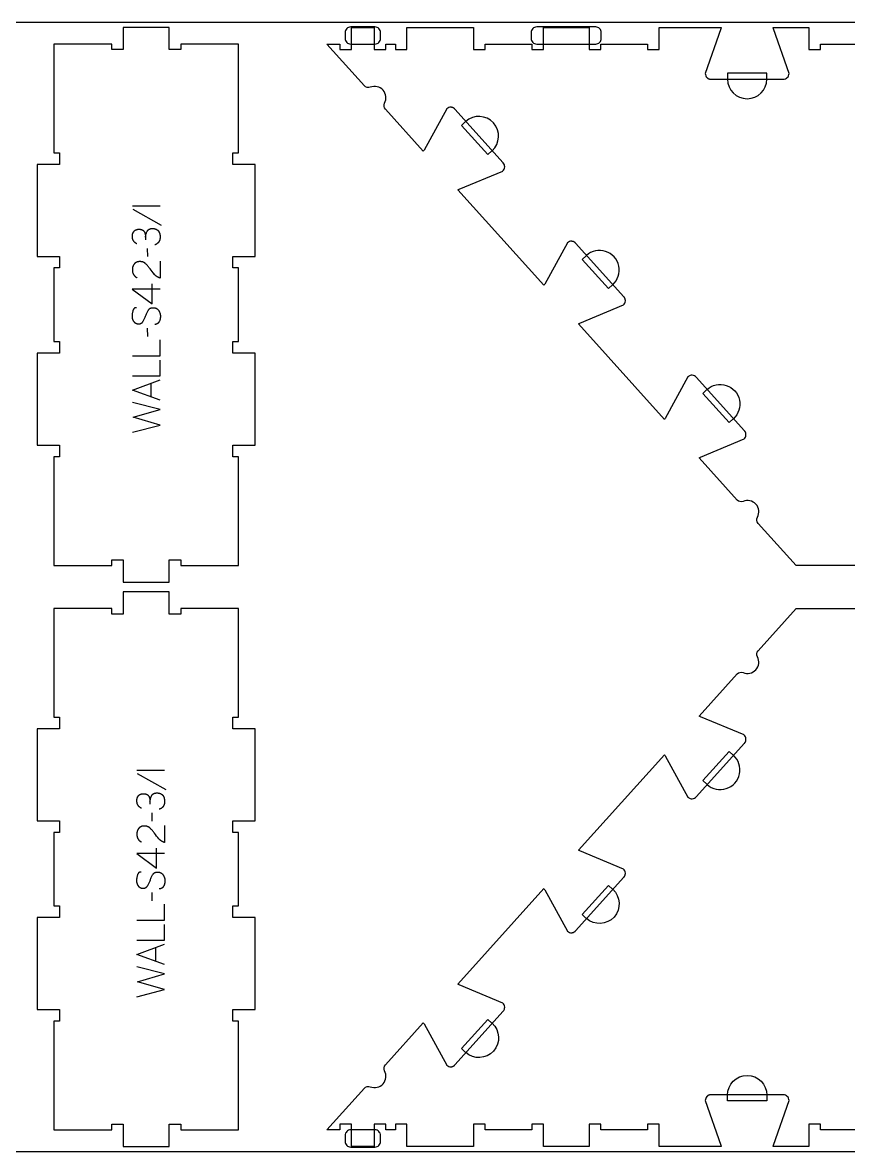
# Model space of a CAD drawing. Extents: x 0 to 4485, y 0 to 10771.
# Drawn here: x 699 to 1592, y 5669 to 6889 of the extents above; entities that cross this region are included whole.
import ezdxf

# ---------------------------------------------------------------- set-up
doc = ezdxf.new("R2010")
doc.units = 0
for name, color, linetype in [('0_SHEET_SPRUCEPLY_2440X122', 1, 'CONTINUOUS'), ('1_ANYTOOL_1MMDEEP_LABELS_S', 2, 'CONTINUOUS'), ('4_ANYTOOL_CUTTHROUGH_OUTSI', 5, 'CONTINUOUS'), ('5_ANYTOOL_HALF_MILL_9MM_IN', 3, 'CONTINUOUS')]:
    doc.layers.add(name, color=color, linetype=linetype)

msp = doc.modelspace()

# ---------------------------------------------------------------- linework, layer by layer
at = {"layer": '0_SHEET_SPRUCEPLY_2440X122'}
msp.add_lwpolyline([(371.7, 6889.4), (371.7, 5669.4), (2811.7, 5669.4), (2811.7, 6889.4)], close=True, dxfattribs=at)
at = {"layer": '1_ANYTOOL_1MMDEEP_LABELS_S', "color": 2}
for points in [[(817.8, 6691.3), (847.8, 6691.3)], [(818.3, 6687.8), (849, 6670.6)], [(822.7, 6650.3), (822.4, 6650.4), (822.1, 6650.6), (821.8, 6650.8), (821.6, 6650.9), (821.3, 6651.1), (821, 6651.3), (820.8, 6651.5), (820.7, 6651.6), (820.6, 6651.7), (820.4, 6651.8), (820.3, 6651.9), (820.2, 6652), (820.1, 6652.1), (820, 6652.2), (819.9, 6652.4), (819.8, 6652.5), (819.7, 6652.6), (819.6, 6652.7), (819.5, 6652.8), (819.4, 6652.9), (819.3, 6653.1), (819.3, 6653.2), (819.2, 6653.3), (819.1, 6653.4), (819, 6653.6), (818.9, 6653.7), (818.9, 6653.8), (818.8, 6654), (818.7, 6654.1), (818.7, 6654.2), (818.6, 6654.4), (818.5, 6654.5), (818.5, 6654.6), (818.4, 6654.8), (818.4, 6654.9), (818.3, 6655.1), (818.3, 6655.2), (818.2, 6655.4), (818.2, 6655.5), (818.1, 6655.8), (818, 6656.1), (818, 6656.4), (817.9, 6656.8), (817.9, 6657.1), (817.8, 6657.4), (817.8, 6657.8), (817.8, 6658.1), (817.8, 6658.5), (817.8, 6658.7), (817.8, 6658.9), (817.8, 6659.1), (817.8, 6659.3), (817.8, 6659.5), (817.9, 6659.7), (817.9, 6659.9), (817.9, 6660.1), (817.9, 6660.3), (818, 6660.5), (818, 6660.6), (818.1, 6660.8), (818.1, 6661), (818.1, 6661.2), (818.2, 6661.4), (818.3, 6661.5), (818.3, 6661.7), (818.4, 6661.9), (818.5, 6662), (818.5, 6662.2), (818.6, 6662.4), (818.7, 6662.5), (818.8, 6662.7), (818.8, 6662.8), (818.9, 6663), (819, 6663.1), (819.1, 6663.3), (819.2, 6663.4), (819.3, 6663.6), (819.4, 6663.7), (819.6, 6663.8), (819.7, 6664), (819.8, 6664.1), (819.9, 6664.2), (820, 6664.3), (820.2, 6664.5), (820.3, 6664.6), (820.4, 6664.7), (820.6, 6664.8), (820.7, 6664.9), (820.9, 6665), (821, 6665.1), (821.2, 6665.2), (821.3, 6665.3), (821.5, 6665.3), (821.6, 6665.4), (821.8, 6665.5), (822, 6665.5), (822.1, 6665.6), (822.3, 6665.7), (822.5, 6665.7), (822.6, 6665.8), (822.8, 6665.8), (823, 6665.9), (823.2, 6665.9), (823.4, 6665.9), (823.6, 6666), (823.8, 6666), (824, 6666), (824.2, 6666), (824.4, 6666), (824.6, 6666), (824.8, 6666), (825.4, 6666), (825.7, 6666), (826, 6666), (826.3, 6666), (826.6, 6665.9), (826.8, 6665.9), (826.9, 6665.9), (827.1, 6665.9), (827.2, 6665.8), (827.3, 6665.8), (827.5, 6665.8), (827.6, 6665.7), (827.7, 6665.7), (827.9, 6665.6), (828, 6665.6), (828.1, 6665.5), (828.2, 6665.5), (828.3, 6665.4), (828.5, 6665.4), (828.6, 6665.3), (828.7, 6665.3), (828.8, 6665.2), (828.9, 6665.2), (829, 6665.1), (829.1, 6665), (829.2, 6665), (829.3, 6664.9), (829.5, 6664.7), (829.6, 6664.6), (829.8, 6664.4), (829.9, 6664.3), (830, 6664.2), (830.1, 6664.1), (830.2, 6664), (830.2, 6663.9), (830.3, 6663.9), (830.4, 6663.8), (830.4, 6663.7), (830.5, 6663.6), (830.6, 6663.5), (830.6, 6663.4), (830.7, 6663.3), (830.8, 6663.2), (830.8, 6663.1), (830.9, 6663), (830.9, 6662.9), (831, 6662.8), (831, 6662.7), (831.1, 6662.6), (831.1, 6662.5), (831.2, 6662.4), (831.2, 6662.3), (831.3, 6662.2), (831.3, 6662), (831.4, 6661.8), (831.5, 6661.6), (831.5, 6661.4), (831.6, 6661.1), (831.6, 6660.9), (831.7, 6660.7), (831.7, 6660.5), (831.8, 6660.2), (831.8, 6660), (831.9, 6659.8), (831.9, 6659.5), (831.9, 6659.3), (831.9, 6659), (832, 6658.8), (832, 6658.6), (832, 6658.3), (832, 6654.6)], [(832, 6657.4), (832, 6657.8), (832.1, 6658.3), (832.1, 6658.7), (832.2, 6659.1), (832.3, 6659.5), (832.3, 6659.9), (832.4, 6660.4), (832.5, 6660.8), (832.6, 6661.2), (832.8, 6661.6), (832.9, 6662), (833.1, 6662.3), (833.2, 6662.7), (833.4, 6663.1), (833.6, 6663.5), (833.8, 6663.9), (833.9, 6664), (834, 6664.2), (834, 6664.3), (834.1, 6664.4), (834.1, 6664.5), (834.2, 6664.6), (834.2, 6664.6), (834.3, 6664.7), (834.4, 6664.8), (834.4, 6664.9), (834.5, 6664.9), (834.6, 6665), (834.6, 6665.1), (834.7, 6665.2), (834.8, 6665.2), (834.8, 6665.3), (834.9, 6665.4), (835, 6665.4), (835, 6665.5), (835.1, 6665.5), (835.2, 6665.6), (835.3, 6665.7), (835.3, 6665.7), (835.4, 6665.8), (835.5, 6665.8), (835.6, 6665.9), (835.7, 6665.9), (835.8, 6666), (835.8, 6666), (835.9, 6666.1), (836, 6666.1), (836.1, 6666.2), (836.2, 6666.2), (836.3, 6666.2), (836.4, 6666.3), (836.5, 6666.3), (836.7, 6666.4), (836.9, 6666.5), (837.1, 6666.5), (837.3, 6666.6), (837.5, 6666.6), (837.7, 6666.7), (837.9, 6666.7), (838.1, 6666.7), (838.4, 6666.8), (838.6, 6666.8), (838.8, 6666.8), (839.1, 6666.8), (839.3, 6666.8), (839.6, 6666.8), (839.9, 6666.8), (840.2, 6666.8), (840.4, 6666.8), (840.7, 6666.8), (840.9, 6666.7), (841.2, 6666.7), (841.4, 6666.7), (841.7, 6666.6), (841.9, 6666.6), (842.1, 6666.5), (842.4, 6666.5), (842.6, 6666.4), (842.8, 6666.3), (843, 6666.3), (843.2, 6666.2), (843.4, 6666.1), (843.6, 6666), (843.8, 6665.9), (844, 6665.8), (844.2, 6665.7), (844.3, 6665.6), (844.5, 6665.5), (844.7, 6665.4), (844.8, 6665.3), (845, 6665.2), (845.1, 6665), (845.2, 6665), (845.3, 6664.9), (845.4, 6664.8), (845.4, 6664.8), (845.5, 6664.7), (845.6, 6664.6), (845.6, 6664.6), (845.7, 6664.5), (845.8, 6664.3), (845.9, 6664.2), (846.1, 6664), (846.2, 6663.8), (846.3, 6663.7), (846.4, 6663.5), (846.5, 6663.3), (846.6, 6663.2), (846.7, 6663), (846.8, 6662.8), (846.9, 6662.6), (846.9, 6662.4), (847, 6662.2), (847.1, 6662), (847.2, 6661.8), (847.2, 6661.6), (847.3, 6661.4), (847.4, 6661.2), (847.4, 6661), (847.5, 6660.7), (847.5, 6660.5), (847.6, 6660.3), (847.6, 6660.1), (847.6, 6659.8), (847.7, 6659.6), (847.7, 6659.1), (847.8, 6658.6), (847.8, 6658.1), (847.8, 6657.6), (847.8, 6657.2), (847.8, 6656.8), (847.7, 6656.4), (847.7, 6656.1), (847.6, 6655.7), (847.6, 6655.6), (847.6, 6655.4), (847.6, 6655.2), (847.5, 6655), (847.5, 6654.9), (847.4, 6654.7), (847.4, 6654.6), (847.3, 6654.4), (847.3, 6654.2), (847.2, 6654.1), (847.2, 6653.9), (847.1, 6653.8), (847, 6653.6), (847, 6653.5), (846.9, 6653.3), (846.8, 6653.2), (846.8, 6653.1), (846.7, 6652.9), (846.6, 6652.8), (846.5, 6652.6), (846.4, 6652.5), (846.4, 6652.4), (846.3, 6652.2), (846.2, 6652.1), (846.1, 6652), (846, 6651.9), (845.9, 6651.7), (845.8, 6651.6), (845.7, 6651.5), (845.6, 6651.4), (845.4, 6651.3), (845.3, 6651.2), (845.2, 6651), (845.1, 6650.9), (845, 6650.8), (844.8, 6650.7), (844.7, 6650.6), (844.6, 6650.5), (844.4, 6650.4), (844.3, 6650.3), (844.2, 6650.2), (844, 6650.1), (843.9, 6650), (843.7, 6650), (843.4, 6649.8), (843.1, 6649.6), (842.8, 6649.5), (842.4, 6649.3), (842.1, 6649.2)], [(833.9, 6645.3), (834, 6636.5)], [(847.7, 6631.6), (847.7, 6613.3), (847.2, 6613.4), (847, 6613.5), (846.8, 6613.6), (846.6, 6613.7), (846.4, 6613.8), (846.1, 6613.9), (845.9, 6614), (845.7, 6614.1), (845.5, 6614.2), (845.3, 6614.3), (845.1, 6614.4), (844.9, 6614.5), (844.7, 6614.6), (844.5, 6614.7), (844.3, 6614.9), (844.1, 6615), (843.9, 6615.1), (843.8, 6615.3), (843.6, 6615.4), (843.4, 6615.5), (843.2, 6615.7), (843, 6615.8), (842.9, 6616), (842.7, 6616.1), (842.5, 6616.3), (842.4, 6616.5), (842.2, 6616.6), (842, 6616.8), (841.9, 6617), (841.6, 6617.3), (840.3, 6618.8), (839.1, 6620.3), (838, 6621.8), (836.9, 6623.3), (836.3, 6624.1), (835.7, 6624.8), (835.1, 6625.5), (834.6, 6626.2), (834, 6626.9), (833.4, 6627.5), (832.8, 6628.2), (832.1, 6628.8), (832, 6628.9), (831.8, 6629), (831.7, 6629.2), (831.5, 6629.3), (831.3, 6629.4), (831.2, 6629.6), (831, 6629.7), (830.8, 6629.8), (830.7, 6629.9), (830.5, 6630), (830.3, 6630.1), (830.1, 6630.2), (829.9, 6630.3), (829.7, 6630.4), (829.6, 6630.4), (829.4, 6630.5), (829.2, 6630.6), (829, 6630.7), (828.8, 6630.7), (828.6, 6630.8), (828.4, 6630.8), (828.2, 6630.9), (828, 6630.9), (827.8, 6631), (827.6, 6631), (827.3, 6631), (827.1, 6631.1), (826.9, 6631.1), (826.7, 6631.1), (826.5, 6631.1), (826.2, 6631.1), (826, 6631.1), (825.8, 6631.1), (825.5, 6631.1), (825.3, 6631.1), (825, 6631.1), (824.8, 6631.1), (824.6, 6631), (824.3, 6631), (824.1, 6631), (823.9, 6630.9), (823.7, 6630.9), (823.5, 6630.8), (823.3, 6630.8), (823.1, 6630.7), (822.9, 6630.6), (822.7, 6630.6), (822.5, 6630.5), (822.3, 6630.4), (822.1, 6630.3), (821.9, 6630.2), (821.7, 6630.1), (821.6, 6630), (821.4, 6629.9), (821.2, 6629.8), (821.1, 6629.7), (820.9, 6629.6), (820.7, 6629.4), (820.6, 6629.3), (820.4, 6629.2), (820.3, 6629), (820.2, 6628.9), (820, 6628.7), (819.9, 6628.6), (819.8, 6628.4), (819.6, 6628.3), (819.5, 6628.1), (819.4, 6627.9), (819.3, 6627.8), (819.2, 6627.6), (819.1, 6627.4), (819, 6627.2), (818.9, 6627.1), (818.8, 6626.9), (818.7, 6626.7), (818.6, 6626.5), (818.5, 6626.3), (818.5, 6626.1), (818.4, 6625.9), (818.3, 6625.7), (818.2, 6625.5), (818.2, 6625.3), (818.1, 6625.1), (818.1, 6624.9), (818, 6624.7), (818, 6624.5), (818, 6624.3), (817.9, 6624), (817.9, 6623.8), (817.9, 6623.6), (817.8, 6623.4), (817.8, 6623.1), (817.8, 6622.9), (817.8, 6622.7), (817.8, 6622.2), (817.8, 6621.8), (817.8, 6621.5), (817.8, 6621.1), (817.9, 6620.8), (817.9, 6620.4), (818, 6620.1), (818, 6619.8), (818.1, 6619.5), (818.2, 6619.1), (818.2, 6619), (818.3, 6618.8), (818.3, 6618.7), (818.4, 6618.5), (818.4, 6618.4), (818.5, 6618.2), (818.6, 6618.1), (818.6, 6617.9), (818.7, 6617.8), (818.8, 6617.7), (818.8, 6617.5), (818.9, 6617.4), (819, 6617.3), (819.1, 6617.1), (819.1, 6617), (819.2, 6616.9), (819.3, 6616.7), (819.4, 6616.6), (819.5, 6616.5), (819.6, 6616.4), (819.7, 6616.2), (819.8, 6616.1), (819.9, 6616), (820, 6615.9), (820.1, 6615.8), (820.2, 6615.6), (820.3, 6615.5), (820.4, 6615.4), (820.5, 6615.3), (820.7, 6615.2), (820.8, 6615.1), (820.9, 6615), (821.2, 6614.8), (821.4, 6614.6), (821.7, 6614.4), (822, 6614.2), (822.3, 6614), (822.6, 6613.9), (822.9, 6613.7)], [(847.8, 6601.4), (817.7, 6601.4), (839.1, 6585.4)], [(839.1, 6585.4), (839.1, 6607.2)], [(822.4, 6581.4), (822.2, 6581.4), (822.1, 6581.4), (822, 6581.3), (821.9, 6581.3), (821.8, 6581.3), (821.7, 6581.3), (821.6, 6581.3), (821.6, 6581.3), (821.5, 6581.3), (821.4, 6581.3), (821.3, 6581.2), (821.2, 6581.2), (821.1, 6581.2), (821.1, 6581.2), (821, 6581.2), (820.9, 6581.1), (820.8, 6581.1), (820.8, 6581.1), (820.7, 6581), (820.6, 6581), (820.5, 6581), (820.5, 6580.9), (820.4, 6580.9), (820.3, 6580.9), (820.2, 6580.8), (820.2, 6580.8), (820.1, 6580.7), (820, 6580.7), (820, 6580.6), (819.9, 6580.6), (819.9, 6580.5), (819.8, 6580.5), (819.7, 6580.4), (819.7, 6580.4), (819.6, 6580.3), (819.6, 6580.3), (819.5, 6580.2), (819.4, 6580.1), (819.4, 6580.1), (819.3, 6580), (819.3, 6579.9), (819.2, 6579.9), (819.2, 6579.8), (819.1, 6579.7), (819.1, 6579.7), (819, 6579.6), (819, 6579.5), (818.9, 6579.4), (818.9, 6579.4), (818.9, 6579.3), (818.8, 6579.2), (818.7, 6579), (818.7, 6578.8), (818.6, 6578.7), (818.5, 6578.5), (818.4, 6578.3), (818.4, 6578.1), (818.2, 6577.3), (818, 6576.5), (817.8, 6575.7), (817.7, 6574.9), (817.6, 6574.5), (817.6, 6574.2), (817.5, 6573.8), (817.5, 6573.4), (817.5, 6573), (817.5, 6572.7), (817.4, 6572.3), (817.4, 6572), (817.4, 6571.8), (817.5, 6571.6), (817.5, 6571.4), (817.5, 6571.2), (817.5, 6571), (817.5, 6570.8), (817.5, 6570.6), (817.6, 6570.4), (817.6, 6570.3), (817.6, 6570.1), (817.7, 6569.9), (817.7, 6569.7), (817.7, 6569.5), (817.8, 6569.4), (817.8, 6569.2), (817.9, 6569), (818, 6568.8), (818, 6568.7), (818.1, 6568.5), (818.2, 6568.3), (818.2, 6568.1), (818.3, 6568), (818.4, 6567.8), (818.5, 6567.6), (818.6, 6567.5), (818.6, 6567.3), (818.7, 6567.2), (818.8, 6567), (818.9, 6566.8), (819, 6566.7), (819.2, 6566.5), (819.3, 6566.4), (819.4, 6566.2), (819.5, 6566.1), (819.6, 6565.9), (819.7, 6565.8), (819.9, 6565.6), (820, 6565.5), (820.1, 6565.4), (820.3, 6565.3), (820.4, 6565.2), (820.6, 6565), (820.7, 6564.9), (820.9, 6564.8), (821, 6564.7), (821.2, 6564.7), (821.3, 6564.6), (821.5, 6564.5), (821.6, 6564.4), (821.8, 6564.3), (822, 6564.3), (822.2, 6564.2), (822.3, 6564.2), (822.5, 6564.1), (822.7, 6564.1), (822.9, 6564), (823.1, 6564), (823.3, 6564), (823.5, 6563.9), (823.6, 6563.9), (823.9, 6563.9), (824.1, 6563.9), (824.3, 6563.9), (824.5, 6563.9), (824.7, 6563.9), (824.9, 6563.9), (825.1, 6563.9), (825.3, 6563.9), (825.5, 6563.9), (825.7, 6564), (825.9, 6564), (826.1, 6564), (826.3, 6564.1), (826.5, 6564.1), (826.6, 6564.2), (826.8, 6564.3), (826.9, 6564.3), (827, 6564.3), (827.1, 6564.4), (827.1, 6564.4), (827.2, 6564.5), (827.3, 6564.5), (827.4, 6564.5), (827.5, 6564.6), (827.6, 6564.6), (827.6, 6564.7), (827.7, 6564.7), (827.8, 6564.8), (827.9, 6564.8), (827.9, 6564.9), (828, 6564.9), (828.1, 6565), (828.1, 6565), (828.2, 6565.1), (828.3, 6565.1), (828.4, 6565.2), (828.4, 6565.3), (828.5, 6565.3), (828.6, 6565.4), (828.6, 6565.5), (828.7, 6565.6), (828.9, 6565.7), (829, 6565.9), (829.1, 6566), (829.2, 6566.2), (829.3, 6566.4), (829.4, 6566.5), (829.5, 6566.7), (829.9, 6567.4), (830.3, 6568.1), (830.7, 6568.9), (831, 6569.7), (831.4, 6570.4), (831.7, 6571.2), (832, 6572), (832.3, 6572.9), (832.6, 6573.7), (833, 6574.5), (833.3, 6575.3), (833.7, 6576.1), (834.1, 6576.8), (834.4, 6577.5), (834.9, 6578.2), (835.3, 6578.9), (835.4, 6579.1), (835.5, 6579.2), (835.6, 6579.4), (835.7, 6579.5), (835.7, 6579.5), (835.8, 6579.6), (835.9, 6579.7), (835.9, 6579.8), (836, 6579.8), (836.1, 6579.9), (836.1, 6580), (836.2, 6580), (836.3, 6580.1), (836.3, 6580.1), (836.4, 6580.2), (836.5, 6580.3), (836.5, 6580.3), (836.6, 6580.4), (836.7, 6580.4), (836.8, 6580.5), (836.8, 6580.5), (836.9, 6580.6), (837, 6580.6), (837.1, 6580.7), (837.2, 6580.7), (837.2, 6580.7), (837.3, 6580.8), (837.4, 6580.8), (837.5, 6580.9), (837.6, 6580.9), (837.7, 6580.9), (837.7, 6581), (837.8, 6581), (837.9, 6581), (838, 6581.1), (838.1, 6581.1), (838.2, 6581.1), (838.4, 6581.2), (838.6, 6581.2), (838.8, 6581.2), (839, 6581.3), (839.2, 6581.3), (839.4, 6581.3), (839.6, 6581.3), (839.8, 6581.3), (840, 6581.3), (840.3, 6581.3), (840.5, 6581.3), (840.7, 6581.3), (840.9, 6581.3), (841.2, 6581.3), (841.4, 6581.2), (841.6, 6581.2), (841.8, 6581.2), (842, 6581.1), (842.3, 6581.1), (842.5, 6581), (842.7, 6580.9), (842.9, 6580.9), (843.1, 6580.8), (843.2, 6580.7), (843.4, 6580.6), (843.6, 6580.6), (843.8, 6580.5), (844, 6580.4), (844.1, 6580.3), (844.3, 6580.2), (844.5, 6580.1), (844.6, 6579.9), (844.8, 6579.8), (844.9, 6579.7), (845.1, 6579.6), (845.2, 6579.4), (845.4, 6579.3), (845.5, 6579.1), (845.6, 6579), (845.8, 6578.8), (845.9, 6578.7), (846, 6578.5), (846.1, 6578.3), (846.3, 6578.1), (846.5, 6577.8), (846.7, 6577.4), (846.9, 6577.1), (847.1, 6576.7), (847.2, 6576.3), (847.4, 6575.9), (847.5, 6575.7), (847.5, 6575.5), (847.6, 6575.4), (847.6, 6575.2), (847.7, 6575), (847.8, 6574.8), (847.8, 6574.6), (847.8, 6574.4), (847.9, 6574.2), (847.9, 6574), (848, 6573.8), (848, 6573.6), (848, 6573.4), (848.1, 6573.2), (848.1, 6572.8), (848.1, 6572.4), (848.1, 6572), (848.1, 6571.5), (848.1, 6571.1), (848.1, 6570.7), (848, 6570.3), (848, 6569.9), (847.9, 6569.5), (847.9, 6569.2), (847.8, 6568.8), (847.7, 6568.4), (847.5, 6568), (847.4, 6567.7), (847.3, 6567.3), (847.1, 6566.9), (847, 6566.6), (846.8, 6566.2), (846.6, 6565.9), (846.5, 6565.7), (846.4, 6565.6), (846.3, 6565.4), (846.2, 6565.2), (846.1, 6565.1), (845.9, 6565), (845.8, 6564.8), (845.7, 6564.7), (845.6, 6564.6), (845.4, 6564.4), (845.3, 6564.3), (845.2, 6564.2), (845.1, 6564.2), (845, 6564.1), (845, 6564.1), (844.9, 6564), (844.8, 6564), (844.8, 6563.9), (844.7, 6563.9), (844.6, 6563.8), (844.6, 6563.8), (844.5, 6563.7), (844.4, 6563.7), (844.3, 6563.7), (844.3, 6563.6), (844.2, 6563.6), (844.1, 6563.6), (844, 6563.5), (843.9, 6563.5), (843.9, 6563.5), (843.8, 6563.4), (843.7, 6563.4), (843.5, 6563.4), (843.4, 6563.3), (843.2, 6563.3), (843, 6563.2), (842.8, 6563.2), (842.7, 6563.2), (842.5, 6563.2), (842.3, 6563.2), (842.1, 6563.1), (841.9, 6563.1)], [(833.9, 6559.1), (834, 6550.3)], [(817.8, 6529.4), (847.8, 6529.4), (847.8, 6546.5)], [(817.8, 6507.6), (847.8, 6507.6), (847.8, 6524.7)], [(847.8, 6481.3), (817.8, 6492.2), (847.8, 6503.3)], [(838.2, 6484.8), (838.2, 6499.7)], [(817.8, 6446.6), (847.8, 6454.3), (818.7, 6462.8), (847.8, 6471.3), (817.8, 6478.8)], [(822.6, 6081.3), (852.6, 6081.3)], [(823.1, 6077.8), (853.9, 6060.6)], [(827.5, 6040.3), (827.2, 6040.4), (826.9, 6040.6), (826.7, 6040.8), (826.4, 6040.9), (826.1, 6041.1), (825.9, 6041.3), (825.6, 6041.5), (825.5, 6041.6), (825.4, 6041.7), (825.3, 6041.8), (825.2, 6041.9), (825.1, 6042), (824.9, 6042.1), (824.8, 6042.2), (824.7, 6042.4), (824.6, 6042.5), (824.5, 6042.6), (824.4, 6042.7), (824.4, 6042.8), (824.3, 6042.9), (824.2, 6043.1), (824.1, 6043.2), (824, 6043.3), (823.9, 6043.4), (823.8, 6043.6), (823.8, 6043.7), (823.7, 6043.8), (823.6, 6044), (823.6, 6044.1), (823.5, 6044.2), (823.4, 6044.4), (823.4, 6044.5), (823.3, 6044.6), (823.3, 6044.8), (823.2, 6044.9), (823.1, 6045.1), (823.1, 6045.2), (823.1, 6045.4), (823, 6045.5), (822.9, 6045.8), (822.9, 6046.1), (822.8, 6046.4), (822.7, 6046.8), (822.7, 6047.1), (822.7, 6047.4), (822.6, 6047.8), (822.6, 6048.1), (822.6, 6048.5), (822.6, 6048.7), (822.6, 6048.9), (822.6, 6049.1), (822.6, 6049.3), (822.7, 6049.5), (822.7, 6049.7), (822.7, 6049.9), (822.7, 6050.1), (822.8, 6050.3), (822.8, 6050.5), (822.8, 6050.6), (822.9, 6050.8), (822.9, 6051), (823, 6051.2), (823, 6051.4), (823.1, 6051.5), (823.1, 6051.7), (823.2, 6051.9), (823.3, 6052), (823.4, 6052.2), (823.4, 6052.4), (823.5, 6052.5), (823.6, 6052.7), (823.7, 6052.8), (823.8, 6053), (823.9, 6053.1), (824, 6053.3), (824.1, 6053.4), (824.2, 6053.6), (824.3, 6053.7), (824.4, 6053.8), (824.5, 6054), (824.6, 6054.1), (824.7, 6054.2), (824.9, 6054.3), (825, 6054.5), (825.1, 6054.6), (825.3, 6054.7), (825.4, 6054.8), (825.5, 6054.9), (825.7, 6055), (825.8, 6055.1), (826, 6055.2), (826.1, 6055.3), (826.3, 6055.3), (826.5, 6055.4), (826.6, 6055.5), (826.8, 6055.5), (827, 6055.6), (827.1, 6055.7), (827.3, 6055.7), (827.5, 6055.8), (827.7, 6055.8), (827.8, 6055.9), (828, 6055.9), (828.2, 6055.9), (828.4, 6056), (828.6, 6056), (828.8, 6056), (829, 6056), (829.2, 6056), (829.4, 6056), (829.6, 6056), (830.2, 6056), (830.5, 6056), (830.9, 6056), (831.2, 6056), (831.5, 6055.9), (831.6, 6055.9), (831.8, 6055.9), (831.9, 6055.9), (832, 6055.8), (832.2, 6055.8), (832.3, 6055.8), (832.4, 6055.7), (832.6, 6055.7), (832.7, 6055.6), (832.8, 6055.6), (832.9, 6055.5), (833.1, 6055.5), (833.2, 6055.4), (833.3, 6055.4), (833.4, 6055.3), (833.5, 6055.3), (833.6, 6055.2), (833.7, 6055.2), (833.8, 6055.1), (833.9, 6055), (834, 6055), (834.1, 6054.9), (834.3, 6054.7), (834.5, 6054.6), (834.6, 6054.4), (834.8, 6054.3), (834.9, 6054.2), (834.9, 6054.1), (835, 6054), (835.1, 6053.9), (835.1, 6053.9), (835.2, 6053.8), (835.3, 6053.7), (835.3, 6053.6), (835.4, 6053.5), (835.5, 6053.4), (835.5, 6053.3), (835.6, 6053.2), (835.6, 6053.1), (835.7, 6053), (835.8, 6052.9), (835.8, 6052.8), (835.9, 6052.7), (835.9, 6052.6), (836, 6052.5), (836, 6052.4), (836, 6052.3), (836.1, 6052.2), (836.2, 6052), (836.2, 6051.8), (836.3, 6051.6), (836.4, 6051.4), (836.4, 6051.1), (836.5, 6050.9), (836.5, 6050.7), (836.6, 6050.5), (836.6, 6050.2), (836.7, 6050), (836.7, 6049.8), (836.7, 6049.5), (836.7, 6049.3), (836.8, 6049), (836.8, 6048.8), (836.8, 6048.6), (836.8, 6048.3), (836.8, 6044.6)], [(836.8, 6047.4), (836.9, 6047.8), (836.9, 6048.3), (837, 6048.7), (837, 6049.1), (837.1, 6049.5), (837.2, 6049.9), (837.3, 6050.4), (837.4, 6050.8), (837.5, 6051.2), (837.6, 6051.6), (837.7, 6052), (837.9, 6052.3), (838, 6052.7), (838.2, 6053.1), (838.4, 6053.5), (838.6, 6053.9), (838.7, 6054), (838.8, 6054.2), (838.8, 6054.3), (838.9, 6054.4), (839, 6054.5), (839, 6054.6), (839.1, 6054.6), (839.1, 6054.7), (839.2, 6054.8), (839.3, 6054.9), (839.3, 6054.9), (839.4, 6055), (839.4, 6055.1), (839.5, 6055.2), (839.6, 6055.2), (839.7, 6055.3), (839.7, 6055.4), (839.8, 6055.4), (839.9, 6055.5), (839.9, 6055.5), (840, 6055.6), (840.1, 6055.7), (840.2, 6055.7), (840.3, 6055.8), (840.3, 6055.8), (840.4, 6055.9), (840.5, 6055.9), (840.6, 6056), (840.7, 6056), (840.8, 6056.1), (840.8, 6056.1), (840.9, 6056.2), (841, 6056.2), (841.1, 6056.2), (841.2, 6056.3), (841.3, 6056.3), (841.5, 6056.4), (841.7, 6056.5), (841.9, 6056.5), (842.1, 6056.6), (842.3, 6056.6), (842.5, 6056.7), (842.8, 6056.7), (843, 6056.7), (843.2, 6056.8), (843.4, 6056.8), (843.7, 6056.8), (843.9, 6056.8), (844.2, 6056.8), (844.5, 6056.8), (844.7, 6056.8), (845, 6056.8), (845.3, 6056.8), (845.5, 6056.8), (845.8, 6056.7), (846, 6056.7), (846.3, 6056.7), (846.5, 6056.6), (846.7, 6056.6), (847, 6056.5), (847.2, 6056.5), (847.4, 6056.4), (847.6, 6056.3), (847.8, 6056.3), (848, 6056.2), (848.2, 6056.1), (848.4, 6056), (848.6, 6055.9), (848.8, 6055.8), (849, 6055.7), (849.2, 6055.6), (849.3, 6055.5), (849.5, 6055.4), (849.7, 6055.3), (849.8, 6055.2), (850, 6055), (850, 6055), (850.1, 6054.9), (850.2, 6054.8), (850.3, 6054.8), (850.3, 6054.7), (850.4, 6054.6), (850.5, 6054.6), (850.5, 6054.5), (850.6, 6054.3), (850.8, 6054.2), (850.9, 6054), (851, 6053.8), (851.1, 6053.7), (851.2, 6053.5), (851.3, 6053.3), (851.4, 6053.2), (851.5, 6053), (851.6, 6052.8), (851.7, 6052.6), (851.8, 6052.4), (851.8, 6052.2), (851.9, 6052), (852, 6051.8), (852.1, 6051.6), (852.1, 6051.4), (852.2, 6051.2), (852.2, 6051), (852.3, 6050.7), (852.3, 6050.5), (852.4, 6050.3), (852.4, 6050.1), (852.5, 6049.8), (852.5, 6049.6), (852.5, 6049.1), (852.6, 6048.6), (852.6, 6048.1), (852.6, 6047.6), (852.6, 6047.2), (852.6, 6046.8), (852.6, 6046.4), (852.5, 6046.1), (852.5, 6045.7), (852.4, 6045.6), (852.4, 6045.4), (852.4, 6045.2), (852.3, 6045), (852.3, 6044.9), (852.3, 6044.7), (852.2, 6044.6), (852.2, 6044.4), (852.1, 6044.2), (852.1, 6044.1), (852, 6043.9), (851.9, 6043.8), (851.9, 6043.6), (851.8, 6043.5), (851.7, 6043.3), (851.7, 6043.2), (851.6, 6043.1), (851.5, 6042.9), (851.4, 6042.8), (851.4, 6042.6), (851.3, 6042.5), (851.2, 6042.4), (851.1, 6042.2), (851, 6042.1), (850.9, 6042), (850.8, 6041.9), (850.7, 6041.7), (850.6, 6041.6), (850.5, 6041.5), (850.4, 6041.4), (850.3, 6041.3), (850.2, 6041.2), (850, 6041), (849.9, 6040.9), (849.8, 6040.8), (849.7, 6040.7), (849.5, 6040.6), (849.4, 6040.5), (849.3, 6040.4), (849.1, 6040.3), (849, 6040.2), (848.9, 6040.1), (848.7, 6040), (848.6, 6040), (848.3, 6039.8), (847.9, 6039.6), (847.6, 6039.5), (847.3, 6039.3), (846.9, 6039.2)], [(838.7, 6035.3), (838.8, 6026.5)], [(852.6, 6021.6), (852.5, 6003.3), (852.1, 6003.4), (851.9, 6003.5), (851.6, 6003.6), (851.4, 6003.7), (851.2, 6003.8), (851, 6003.9), (850.8, 6004), (850.6, 6004.1), (850.3, 6004.2), (850.1, 6004.3), (849.9, 6004.4), (849.7, 6004.5), (849.5, 6004.6), (849.3, 6004.7), (849.2, 6004.9), (849, 6005), (848.8, 6005.1), (848.6, 6005.3), (848.4, 6005.4), (848.2, 6005.5), (848, 6005.7), (847.9, 6005.8), (847.7, 6006), (847.5, 6006.1), (847.3, 6006.3), (847.2, 6006.5), (847, 6006.6), (846.9, 6006.8), (846.7, 6007), (846.4, 6007.3), (845.2, 6008.8), (844, 6010.3), (842.8, 6011.8), (841.7, 6013.3), (841.1, 6014.1), (840.6, 6014.8), (840, 6015.5), (839.4, 6016.2), (838.8, 6016.9), (838.2, 6017.5), (837.6, 6018.2), (837, 6018.8), (836.8, 6018.9), (836.7, 6019), (836.5, 6019.2), (836.3, 6019.3), (836.2, 6019.4), (836, 6019.6), (835.8, 6019.7), (835.7, 6019.8), (835.5, 6019.9), (835.3, 6020), (835.1, 6020.1), (834.9, 6020.2), (834.8, 6020.3), (834.6, 6020.4), (834.4, 6020.4), (834.2, 6020.5), (834, 6020.6), (833.8, 6020.7), (833.6, 6020.7), (833.4, 6020.8), (833.2, 6020.8), (833, 6020.9), (832.8, 6020.9), (832.6, 6021), (832.4, 6021), (832.2, 6021), (832, 6021.1), (831.7, 6021.1), (831.5, 6021.1), (831.3, 6021.1), (831.1, 6021.1), (830.8, 6021.1), (830.6, 6021.1), (830.3, 6021.1), (830.1, 6021.1), (829.9, 6021.1), (829.6, 6021.1), (829.4, 6021), (829.2, 6021), (829, 6021), (828.7, 6020.9), (828.5, 6020.9), (828.3, 6020.8), (828.1, 6020.8), (827.9, 6020.7), (827.7, 6020.6), (827.5, 6020.6), (827.3, 6020.5), (827.1, 6020.4), (826.9, 6020.3), (826.7, 6020.2), (826.6, 6020.1), (826.4, 6020), (826.2, 6019.9), (826.1, 6019.8), (825.9, 6019.7), (825.7, 6019.6), (825.6, 6019.4), (825.4, 6019.3), (825.3, 6019.2), (825.1, 6019), (825, 6018.9), (824.9, 6018.7), (824.7, 6018.6), (824.6, 6018.4), (824.5, 6018.3), (824.3, 6018.1), (824.2, 6017.9), (824.1, 6017.8), (824, 6017.6), (823.9, 6017.4), (823.8, 6017.2), (823.7, 6017.1), (823.6, 6016.9), (823.5, 6016.7), (823.4, 6016.5), (823.4, 6016.3), (823.3, 6016.1), (823.2, 6015.9), (823.1, 6015.7), (823.1, 6015.5), (823, 6015.3), (823, 6015.1), (822.9, 6014.9), (822.9, 6014.7), (822.8, 6014.5), (822.8, 6014.3), (822.7, 6014), (822.7, 6013.8), (822.7, 6013.6), (822.7, 6013.4), (822.6, 6013.1), (822.6, 6012.9), (822.6, 6012.7), (822.6, 6012.2), (822.6, 6011.8), (822.6, 6011.5), (822.7, 6011.1), (822.7, 6010.8), (822.7, 6010.4), (822.8, 6010.1), (822.9, 6009.8), (822.9, 6009.5), (823, 6009.1), (823.1, 6009), (823.1, 6008.8), (823.2, 6008.7), (823.2, 6008.5), (823.3, 6008.4), (823.3, 6008.2), (823.4, 6008.1), (823.5, 6007.9), (823.5, 6007.8), (823.6, 6007.7), (823.7, 6007.5), (823.7, 6007.4), (823.8, 6007.3), (823.9, 6007.1), (824, 6007), (824.1, 6006.9), (824.1, 6006.7), (824.2, 6006.6), (824.3, 6006.5), (824.4, 6006.4), (824.5, 6006.2), (824.6, 6006.1), (824.7, 6006), (824.8, 6005.9), (824.9, 6005.8), (825, 6005.6), (825.1, 6005.5), (825.3, 6005.4), (825.4, 6005.3), (825.5, 6005.2), (825.6, 6005.1), (825.7, 6005), (826, 6004.8), (826.2, 6004.6), (826.5, 6004.4), (826.8, 6004.2), (827.1, 6004), (827.4, 6003.9), (827.7, 6003.7)], [(852.6, 5991.4), (822.6, 5991.4), (844, 5975.4)], [(844, 5975.4), (844, 5997.2)], [(827.2, 5971.4), (827, 5971.4), (826.9, 5971.4), (826.8, 5971.3), (826.7, 5971.3), (826.7, 5971.3), (826.6, 5971.3), (826.5, 5971.3), (826.4, 5971.3), (826.3, 5971.3), (826.2, 5971.3), (826.1, 5971.2), (826.1, 5971.2), (826, 5971.2), (825.9, 5971.2), (825.8, 5971.2), (825.7, 5971.1), (825.7, 5971.1), (825.6, 5971.1), (825.5, 5971), (825.4, 5971), (825.4, 5971), (825.3, 5970.9), (825.2, 5970.9), (825.1, 5970.9), (825.1, 5970.8), (825, 5970.8), (824.9, 5970.7), (824.9, 5970.7), (824.8, 5970.6), (824.7, 5970.6), (824.7, 5970.5), (824.6, 5970.5), (824.6, 5970.4), (824.5, 5970.4), (824.4, 5970.3), (824.4, 5970.3), (824.3, 5970.2), (824.3, 5970.1), (824.2, 5970.1), (824.2, 5970), (824.1, 5969.9), (824.1, 5969.9), (824, 5969.8), (824, 5969.7), (823.9, 5969.7), (823.9, 5969.6), (823.8, 5969.5), (823.8, 5969.4), (823.7, 5969.4), (823.7, 5969.3), (823.6, 5969.2), (823.6, 5969), (823.5, 5968.8), (823.4, 5968.7), (823.3, 5968.5), (823.3, 5968.3), (823.2, 5968.1), (823, 5967.3), (822.8, 5966.5), (822.6, 5965.7), (822.5, 5964.9), (822.5, 5964.5), (822.4, 5964.2), (822.4, 5963.8), (822.3, 5963.4), (822.3, 5963), (822.3, 5962.7), (822.3, 5962.3), (822.3, 5962), (822.3, 5961.8), (822.3, 5961.6), (822.3, 5961.4), (822.3, 5961.2), (822.3, 5961), (822.3, 5960.8), (822.4, 5960.6), (822.4, 5960.4), (822.4, 5960.3), (822.5, 5960.1), (822.5, 5959.9), (822.5, 5959.7), (822.6, 5959.5), (822.6, 5959.4), (822.7, 5959.2), (822.7, 5959), (822.8, 5958.8), (822.9, 5958.7), (822.9, 5958.5), (823, 5958.3), (823.1, 5958.1), (823.1, 5958), (823.2, 5957.8), (823.3, 5957.6), (823.4, 5957.5), (823.5, 5957.3), (823.6, 5957.2), (823.7, 5957), (823.8, 5956.8), (823.9, 5956.7), (824, 5956.5), (824.1, 5956.4), (824.2, 5956.2), (824.3, 5956.1), (824.5, 5955.9), (824.6, 5955.8), (824.7, 5955.6), (824.8, 5955.5), (825, 5955.4), (825.1, 5955.3), (825.2, 5955.2), (825.4, 5955), (825.5, 5954.9), (825.7, 5954.8), (825.8, 5954.7), (826, 5954.7), (826.1, 5954.6), (826.3, 5954.5), (826.5, 5954.4), (826.6, 5954.3), (826.8, 5954.3), (827, 5954.2), (827.2, 5954.2), (827.3, 5954.1), (827.5, 5954.1), (827.7, 5954), (827.9, 5954), (828.1, 5954), (828.3, 5953.9), (828.5, 5953.9), (828.7, 5953.9), (828.9, 5953.9), (829.1, 5953.9), (829.3, 5953.9), (829.5, 5953.9), (829.7, 5953.9), (829.9, 5953.9), (830.1, 5953.9), (830.3, 5953.9), (830.5, 5954), (830.7, 5954), (830.9, 5954), (831.1, 5954.1), (831.3, 5954.1), (831.5, 5954.2), (831.6, 5954.3), (831.7, 5954.3), (831.8, 5954.3), (831.9, 5954.4), (832, 5954.4), (832.1, 5954.5), (832.1, 5954.5), (832.2, 5954.5), (832.3, 5954.6), (832.4, 5954.6), (832.5, 5954.7), (832.5, 5954.7), (832.6, 5954.8), (832.7, 5954.8), (832.8, 5954.9), (832.8, 5954.9), (832.9, 5955), (833, 5955), (833, 5955.1), (833.1, 5955.1), (833.2, 5955.2), (833.3, 5955.3), (833.3, 5955.3), (833.4, 5955.4), (833.4, 5955.5), (833.6, 5955.6), (833.7, 5955.7), (833.8, 5955.9), (833.9, 5956), (834, 5956.2), (834.2, 5956.4), (834.3, 5956.5), (834.4, 5956.7), (834.8, 5957.4), (835.1, 5958.1), (835.5, 5958.9), (835.9, 5959.7), (836.2, 5960.4), (836.5, 5961.2), (836.9, 5962), (837.2, 5962.9), (837.5, 5963.7), (837.8, 5964.5), (838.2, 5965.3), (838.5, 5966.1), (838.9, 5966.8), (839.3, 5967.5), (839.7, 5968.2), (840.1, 5968.9), (840.2, 5969.1), (840.3, 5969.2), (840.4, 5969.4), (840.5, 5969.5), (840.6, 5969.5), (840.6, 5969.6), (840.7, 5969.7), (840.8, 5969.8), (840.8, 5969.8), (840.9, 5969.9), (840.9, 5970), (841, 5970), (841.1, 5970.1), (841.2, 5970.1), (841.2, 5970.2), (841.3, 5970.3), (841.4, 5970.3), (841.4, 5970.4), (841.5, 5970.4), (841.6, 5970.5), (841.7, 5970.5), (841.7, 5970.6), (841.8, 5970.6), (841.9, 5970.7), (842, 5970.7), (842.1, 5970.7), (842.2, 5970.8), (842.2, 5970.8), (842.3, 5970.9), (842.4, 5970.9), (842.5, 5970.9), (842.6, 5971), (842.7, 5971), (842.8, 5971), (842.8, 5971.1), (842.9, 5971.1), (843, 5971.1), (843.2, 5971.2), (843.4, 5971.2), (843.6, 5971.2), (843.8, 5971.3), (844, 5971.3), (844.2, 5971.3), (844.4, 5971.3), (844.6, 5971.3), (844.9, 5971.3), (845.1, 5971.3), (845.3, 5971.3), (845.5, 5971.3), (845.8, 5971.3), (846, 5971.3), (846.2, 5971.2), (846.4, 5971.2), (846.7, 5971.2), (846.9, 5971.1), (847.1, 5971.1), (847.3, 5971), (847.5, 5970.9), (847.7, 5970.9), (847.9, 5970.8), (848.1, 5970.7), (848.3, 5970.6), (848.4, 5970.6), (848.6, 5970.5), (848.8, 5970.4), (849, 5970.3), (849.1, 5970.2), (849.3, 5970.1), (849.5, 5969.9), (849.6, 5969.8), (849.8, 5969.7), (849.9, 5969.6), (850.1, 5969.4), (850.2, 5969.3), (850.3, 5969.1), (850.5, 5969), (850.6, 5968.8), (850.7, 5968.7), (850.9, 5968.5), (851, 5968.3), (851.1, 5968.1), (851.3, 5967.8), (851.5, 5967.4), (851.7, 5967.1), (851.9, 5966.7), (852.1, 5966.3), (852.2, 5965.9), (852.3, 5965.7), (852.3, 5965.5), (852.4, 5965.4), (852.5, 5965.2), (852.5, 5965), (852.6, 5964.8), (852.6, 5964.6), (852.7, 5964.4), (852.7, 5964.2), (852.8, 5964), (852.8, 5963.8), (852.8, 5963.6), (852.9, 5963.4), (852.9, 5963.2), (852.9, 5962.8), (852.9, 5962.4), (853, 5962), (853, 5961.5), (852.9, 5961.1), (852.9, 5960.7), (852.9, 5960.3), (852.8, 5959.9), (852.8, 5959.5), (852.7, 5959.2), (852.6, 5958.8), (852.5, 5958.4), (852.4, 5958), (852.2, 5957.7), (852.1, 5957.3), (852, 5956.9), (851.8, 5956.6), (851.6, 5956.2), (851.4, 5955.9), (851.3, 5955.7), (851.2, 5955.6), (851.1, 5955.4), (851, 5955.2), (850.9, 5955.1), (850.8, 5955), (850.7, 5954.8), (850.5, 5954.7), (850.4, 5954.6), (850.3, 5954.4), (850.1, 5954.3), (850, 5954.2), (849.9, 5954.2), (849.9, 5954.1), (849.8, 5954.1), (849.7, 5954), (849.7, 5954), (849.6, 5953.9), (849.5, 5953.9), (849.5, 5953.8), (849.4, 5953.8), (849.3, 5953.7), (849.2, 5953.7), (849.2, 5953.7), (849.1, 5953.6), (849, 5953.6), (848.9, 5953.6), (848.8, 5953.5), (848.8, 5953.5), (848.7, 5953.5), (848.6, 5953.4), (848.5, 5953.4), (848.4, 5953.4), (848.2, 5953.3), (848, 5953.3), (847.8, 5953.2), (847.7, 5953.2), (847.5, 5953.2), (847.3, 5953.2), (847.1, 5953.2), (846.9, 5953.1), (846.7, 5953.1)], [(838.7, 5949.1), (838.8, 5940.3)], [(822.6, 5919.4), (852.6, 5919.4), (852.6, 5936.5)], [(822.6, 5897.6), (852.6, 5897.6), (852.6, 5914.7)], [(852.6, 5871.3), (822.6, 5882.2), (852.6, 5893.3)], [(843.1, 5874.8), (843.1, 5889.7)], [(822.6, 5836.6), (852.6, 5844.3), (823.5, 5852.8), (852.6, 5861.3), (822.6, 5868.8)]]:
    msp.add_lwpolyline(points, dxfattribs=at)
at = {"layer": '4_ANYTOOL_CUTTHROUGH_OUTSI', "color": 5}
for points in [[(950.5, 6432.7), (950.5, 6532.2), (926.5, 6532.2), (926.5, 6544.7), (932.5, 6544.7), (932.5, 6624.2), (926.5, 6624.2), (926.5, 6636.7), (950.5, 6636.7), (950.5, 6736.2), (926.5, 6736.2), (926.5, 6748.7), (932.5, 6748.7), (932.5, 6866.2), (870, 6866.2), (870, 6860.2), (857.5, 6860.2), (857.5, 6884.2), (808, 6884.2), (808, 6860.2), (795.5, 6860.2), (795.5, 6866.2), (733, 6866.2), (733, 6748.7), (739, 6748.7), (739, 6736.2), (715, 6736.2), (715, 6636.7), (739, 6636.7), (739, 6624.2), (733, 6624.2), (733, 6544.7), (739, 6544.7), (739, 6532.2), (715, 6532.2), (715, 6432.7), (739, 6432.7), (739, 6420.2), (733, 6420.2), (733, 6302.7), (795.5, 6302.7), (795.5, 6308.7), (808, 6308.7), (808, 6284.7), (857.5, 6284.7), (857.5, 6308.7), (870, 6308.7), (870, 6302.7), (932.5, 6302.7), (932.5, 6420.2), (926.5, 6420.2), (926.5, 6432.7)], [(950.5, 5822.7), (950.5, 5922.2), (926.5, 5922.2), (926.5, 5934.7), (932.5, 5934.7), (932.5, 6014.2), (926.5, 6014.2), (926.5, 6026.7), (950.5, 6026.7), (950.5, 6126.2), (926.5, 6126.2), (926.5, 6138.7), (932.5, 6138.7), (932.5, 6256.2), (870, 6256.2), (870, 6250.2), (857.5, 6250.2), (857.5, 6274.2), (808, 6274.2), (808, 6250.2), (795.5, 6250.2), (795.5, 6256.2), (733, 6256.2), (733, 6138.7), (739, 6138.7), (739, 6126.2), (715, 6126.2), (715, 6026.7), (739, 6026.7), (739, 6014.2), (733, 6014.2), (733, 5934.7), (739, 5934.7), (739, 5922.2), (715, 5922.2), (715, 5822.7), (739, 5822.7), (739, 5810.2), (733, 5810.2), (733, 5692.7), (795.5, 5692.7), (795.5, 5698.7), (808, 5698.7), (808, 5674.7), (857.5, 5674.7), (857.5, 5698.7), (870, 5698.7), (870, 5692.7), (932.5, 5692.7), (932.5, 5810.2), (926.5, 5810.2), (926.5, 5822.7)]]:
    msp.add_lwpolyline(points, close=True, dxfattribs=at)
for points in [[(1620.9, 6302.7), (1535.1, 6302.7), (1494.1, 6348.2), (1494.1, 6348.2, -0.317837), (1493.4, 6354.8, 0.707107), (1477.9, 6372, -0.317837), (1471.4, 6373.4), (1430.5, 6418.9, -0.061485), (1431.7, 6419.6), (1478.9, 6439.4), (1478.9, 6439.4), (1479, 6439.4), (1479, 6439.4, 0.198912), (1481, 6443.7), (1481, 6443.9), (1481, 6444), (1481, 6444.2), (1481, 6444.3), (1481, 6444.5), (1481, 6444.6), (1481, 6444.8), (1481, 6444.9), (1480.9, 6445.1), (1480.9, 6445.2), (1480.9, 6445.4), (1480.8, 6445.5), (1480.8, 6445.7), (1480.8, 6445.8), (1480.7, 6446), (1480.7, 6446.1), (1480.6, 6446.3), (1480.6, 6446.4), (1480.5, 6446.6), (1480.4, 6446.7), (1480.4, 6446.9), (1480.3, 6447), (1480.2, 6447.1), (1480.1, 6447.3), (1480.1, 6447.4), (1480, 6447.5), (1479.9, 6447.6), (1479.8, 6447.8), (1479.7, 6447.9), (1479.6, 6448), (1479.5, 6448.1), (1479.4, 6448.2), (1427.2, 6506.2, 0.414214), (1418.4, 6506.7), (1418.4, 6506.6), (1418.3, 6506.6), (1393.8, 6461.7), (1393.8, 6461.7, -0.061485), (1392.9, 6460.6), (1300.1, 6563.7, -0.061485), (1301.3, 6564.5), (1348.5, 6584.2), (1348.5, 6584.2), (1348.5, 6584.3), (1348.5, 6584.3, 0.198912), (1350.6, 6588.6), (1350.6, 6588.7), (1350.6, 6588.9), (1350.6, 6589), (1350.6, 6589.2), (1350.6, 6589.3), (1350.6, 6589.5), (1350.6, 6589.6), (1350.5, 6589.8), (1350.5, 6589.9), (1350.5, 6590.1), (1350.5, 6590.2), (1350.4, 6590.4), (1350.4, 6590.5), (1350.3, 6590.7), (1350.3, 6590.8), (1350.3, 6591), (1350.2, 6591.1), (1350.1, 6591.3), (1350.1, 6591.4), (1350, 6591.6), (1349.9, 6591.7), (1349.9, 6591.8), (1349.8, 6592), (1349.7, 6592.1), (1349.6, 6592.2), (1349.6, 6592.4), (1349.5, 6592.5), (1349.4, 6592.6), (1349.3, 6592.7), (1349.2, 6592.9), (1349.1, 6593), (1349, 6593.1), (1296.8, 6651), (1296.7, 6651.2), (1296.6, 6651.3), (1296.5, 6651.4), (1296.4, 6651.5), (1296.3, 6651.6), (1296.2, 6651.7), (1296, 6651.8), (1295.9, 6651.9), (1295.8, 6652), (1295.7, 6652), (1295.5, 6652.1), (1295.4, 6652.2), (1295.3, 6652.3), (1295.1, 6652.4), (1295, 6652.4), (1294.9, 6652.5), (1294.7, 6652.6), (1294.6, 6652.6), (1294.4, 6652.7), (1294.3, 6652.7), (1294.1, 6652.8), (1294, 6652.8), (1293.8, 6652.9), (1293.7, 6652.9), (1293.5, 6653), (1293.4, 6653), (1293.2, 6653), (1293.1, 6653), (1292.9, 6653.1), (1292.8, 6653.1), (1292.6, 6653.1), (1292.5, 6653.1, 0.198912), (1288, 6651.5), (1288, 6651.5), (1287.9, 6651.4), (1263.4, 6606.6), (1263.4, 6606.6, -0.061485), (1262.5, 6605.5), (1169.7, 6708.5, -0.061485), (1170.9, 6709.3), (1218.1, 6729), (1218.1, 6729.1), (1218.1, 6729.1), (1218.1, 6729.1, 0.414214), (1218.6, 6737.9), (1166.4, 6795.9), (1166.3, 6796), (1166.2, 6796.1), (1166.1, 6796.2), (1166, 6796.3), (1165.9, 6796.4), (1165.7, 6796.5), (1165.6, 6796.6), (1165.5, 6796.7), (1165.4, 6796.8), (1165.3, 6796.9), (1165.1, 6797), (1165, 6797), (1164.9, 6797.1), (1164.7, 6797.2), (1164.6, 6797.3), (1164.4, 6797.3), (1164.3, 6797.4), (1164.2, 6797.5), (1164, 6797.5), (1163.9, 6797.6), (1163.7, 6797.6), (1163.6, 6797.7), (1163.4, 6797.7), (1163.3, 6797.8), (1163.1, 6797.8), (1163, 6797.8), (1162.8, 6797.9), (1162.7, 6797.9), (1162.5, 6797.9), (1162.4, 6797.9), (1162.2, 6797.9), (1162.1, 6797.9, 0.198912), (1157.6, 6796.3), (1157.5, 6796.3), (1157.5, 6796.3), (1133, 6751.4), (1133, 6751.4, -0.061485), (1132.1, 6750.3), (1091.2, 6795.7, -0.317837), (1090.4, 6802.3, 0.707107), (1074.9, 6819.5, -0.317837), (1068.5, 6821), (1027.8, 6866.2), (1042.1, 6866.2), (1042.1, 6860.2), (1042.4, 6860.2), (1054.4, 6860.2), (1054.6, 6860.2), (1054.6, 6884.2), (1079.1, 6884.2), (1079.1, 6860.2), (1079.4, 6860.2), (1091.4, 6860.2), (1091.6, 6860.2), (1091.6, 6866.2), (1102.1, 6866.2), (1102.1, 6860.2), (1114.6, 6860.2), (1114.6, 6884.2), (1186.5, 6884.2), (1186.5, 6860.2), (1199, 6860.2), (1199, 6866.2), (1249.5, 6866.2), (1249.5, 6860.2), (1262, 6860.2), (1262, 6884.2), (1311.5, 6884.2), (1311.5, 6860.2), (1311.7, 6860.2), (1323.7, 6860.2), (1324, 6860.2), (1324, 6866.2), (1374.5, 6866.2), (1374.5, 6860.2), (1387, 6860.2), (1387, 6884.2), (1454.1, 6884.2), (1454.1, 6884.2, -0.061485), (1453.9, 6882.8), (1437, 6834.5), (1437, 6834.5), (1437, 6834.4), (1437, 6834.4, 0.198912), (1438.8, 6830), (1438.9, 6829.9), (1439, 6829.8), (1439.2, 6829.7), (1439.3, 6829.6), (1439.4, 6829.5), (1439.5, 6829.4), (1439.6, 6829.3), (1439.8, 6829.2), (1439.9, 6829.1), (1440, 6829.1), (1440.2, 6829), (1440.3, 6828.9), (1440.4, 6828.8), (1440.6, 6828.8), (1440.7, 6828.7), (1440.9, 6828.6), (1441, 6828.6), (1441.1, 6828.5), (1441.3, 6828.5), (1441.4, 6828.4), (1441.6, 6828.4), (1441.7, 6828.4), (1441.9, 6828.3), (1442, 6828.3), (1442.2, 6828.3), (1442.3, 6828.2), (1442.5, 6828.2), (1442.6, 6828.2), (1442.8, 6828.2), (1442.9, 6828.2), (1443.1, 6828.2), (1443.2, 6828.2), (1521.2, 6828.2, 0.414214), (1527.5, 6834.4), (1527.5, 6834.5), (1527.5, 6834.5), (1510.6, 6882.8), (1510.6, 6882.8, -0.061485), (1510.4, 6884.2), (1549, 6884.2), (1549, 6860.2), (1561.5, 6860.2), (1561.5, 6866.2), (1612, 6866.2)], [(1612, 5692.7), (1561.5, 5692.7), (1561.5, 5698.7), (1561.2, 5698.7), (1549.2, 5698.7), (1549, 5698.7), (1549, 5674.7), (1510.4, 5674.7), (1510.4, 5674.7, -0.061485), (1510.6, 5676.1), (1527.5, 5724.3), (1527.5, 5724.4), (1527.5, 5724.4), (1527.5, 5724.4, 0.414214), (1521.2, 5730.7), (1443.2, 5730.7), (1443.1, 5730.7), (1442.9, 5730.7), (1442.8, 5730.7), (1442.6, 5730.6), (1442.5, 5730.6), (1442.3, 5730.6), (1442.2, 5730.6), (1442, 5730.6), (1441.9, 5730.5), (1441.7, 5730.5), (1441.6, 5730.4), (1441.4, 5730.4), (1441.3, 5730.4), (1441.1, 5730.3), (1441, 5730.3), (1440.9, 5730.2), (1440.7, 5730.1), (1440.6, 5730.1), (1440.4, 5730), (1440.3, 5729.9), (1440.2, 5729.9), (1440, 5729.8), (1439.9, 5729.7), (1439.8, 5729.6), (1439.6, 5729.5), (1439.5, 5729.4), (1439.4, 5729.3), (1439.3, 5729.2), (1439.2, 5729.2), (1439, 5729), (1438.9, 5728.9), (1438.8, 5728.8, 0.198912), (1437, 5724.4), (1437, 5724.4), (1437, 5724.3), (1453.9, 5676.1), (1453.9, 5676.1, -0.061485), (1454.1, 5674.7), (1387, 5674.7), (1387, 5698.7), (1374.5, 5698.7), (1374.5, 5692.7), (1324, 5692.7), (1324, 5698.7), (1311.5, 5698.7), (1311.5, 5674.7), (1262, 5674.7), (1262, 5698.7), (1249.5, 5698.7), (1249.5, 5692.7), (1199, 5692.7), (1199, 5698.7), (1186.5, 5698.7), (1186.5, 5674.7), (1114.6, 5674.7), (1114.6, 5698.7), (1102.4, 5698.7), (1102.1, 5698.7), (1102.1, 5692.7), (1091.6, 5692.7), (1091.6, 5698.7), (1079.1, 5698.7), (1079.1, 5674.7), (1054.6, 5674.7), (1054.6, 5698.7), (1042.4, 5698.7), (1042.1, 5698.7), (1042.1, 5692.7), (1027.8, 5692.7), (1068.5, 5737.9), (1068.5, 5737.9, -0.317837), (1074.9, 5739.3, 0.317837), (1088.7, 5742.5, 0.317837), (1090.4, 5756.5, -0.317837), (1091.2, 5763.1), (1132.1, 5808.5, -0.061485), (1133, 5807.4), (1157.5, 5762.6), (1157.5, 5762.5), (1157.6, 5762.5), (1157.6, 5762.5, 0.198912), (1162.1, 5760.9), (1162.2, 5760.9), (1162.4, 5760.9), (1162.5, 5760.9), (1162.7, 5761), (1162.8, 5761), (1163, 5761), (1163.1, 5761), (1163.3, 5761.1), (1163.4, 5761.1), (1163.6, 5761.2), (1163.7, 5761.2), (1163.9, 5761.3), (1164, 5761.3), (1164.2, 5761.4), (1164.3, 5761.4), (1164.4, 5761.5), (1164.6, 5761.6), (1164.7, 5761.6), (1164.9, 5761.7), (1165, 5761.8), (1165.1, 5761.9), (1165.3, 5762), (1165.4, 5762.1), (1165.5, 5762.1), (1165.6, 5762.2), (1165.7, 5762.3), (1165.9, 5762.4), (1166, 5762.5), (1166.1, 5762.6), (1166.2, 5762.7), (1166.3, 5762.9), (1166.4, 5763), (1218.6, 5820.9, 0.414214), (1218.1, 5829.8), (1218.1, 5829.8), (1218.1, 5829.8), (1170.9, 5849.5), (1170.9, 5849.5, -0.061485), (1169.7, 5850.3), (1262.5, 5953.4, -0.061485), (1263.4, 5952.3), (1287.9, 5907.4), (1288, 5907.4), (1288, 5907.3), (1288, 5907.3, 0.198912), (1292.5, 5905.7), (1292.6, 5905.8), (1292.8, 5905.8), (1292.9, 5905.8), (1293.1, 5905.8), (1293.2, 5905.8), (1293.4, 5905.9), (1293.5, 5905.9), (1293.7, 5905.9), (1293.8, 5906), (1294, 5906), (1294.1, 5906.1), (1294.3, 5906.1), (1294.4, 5906.2), (1294.6, 5906.2), (1294.7, 5906.3), (1294.9, 5906.3), (1295, 5906.4), (1295.1, 5906.5), (1295.3, 5906.6), (1295.4, 5906.6), (1295.5, 5906.7), (1295.7, 5906.8), (1295.8, 5906.9), (1295.9, 5907), (1296, 5907.1), (1296.2, 5907.2), (1296.3, 5907.3), (1296.4, 5907.4), (1296.5, 5907.5), (1296.6, 5907.6), (1296.7, 5907.7), (1296.8, 5907.8), (1349, 5965.8), (1349.1, 5965.9), (1349.2, 5966), (1349.3, 5966.1), (1349.4, 5966.2), (1349.5, 5966.4), (1349.6, 5966.5), (1349.6, 5966.6), (1349.7, 5966.7), (1349.8, 5966.9), (1349.9, 5967), (1349.9, 5967.1), (1350, 5967.3), (1350.1, 5967.4), (1350.1, 5967.6), (1350.2, 5967.7), (1350.3, 5967.9), (1350.3, 5968), (1350.3, 5968.2), (1350.4, 5968.3), (1350.4, 5968.5), (1350.5, 5968.6), (1350.5, 5968.8), (1350.5, 5968.9), (1350.5, 5969.1), (1350.6, 5969.2), (1350.6, 5969.4), (1350.6, 5969.5), (1350.6, 5969.7), (1350.6, 5969.8), (1350.6, 5970), (1350.6, 5970.1), (1350.6, 5970.3, 0.198912), (1348.5, 5974.6), (1348.5, 5974.6), (1348.5, 5974.6), (1301.3, 5994.4), (1301.3, 5994.4, -0.061485), (1300.1, 5995.1), (1392.9, 6098.2, -0.061485), (1393.8, 6097.1), (1418.3, 6052.2), (1418.4, 6052.2), (1418.4, 6052.2), (1418.4, 6052.2, 0.414214), (1427.2, 6052.6), (1479.4, 6110.6), (1479.5, 6110.7), (1479.6, 6110.8), (1479.7, 6111), (1479.8, 6111.1), (1479.9, 6111.2), (1480, 6111.3), (1480.1, 6111.5), (1480.1, 6111.6), (1480.2, 6111.7), (1480.3, 6111.9), (1480.4, 6112), (1480.4, 6112.1), (1480.5, 6112.3), (1480.6, 6112.4), (1480.6, 6112.6), (1480.7, 6112.7), (1480.7, 6112.8), (1480.8, 6113), (1480.8, 6113.1), (1480.8, 6113.3), (1480.9, 6113.4), (1480.9, 6113.6), (1480.9, 6113.8), (1481, 6113.9), (1481, 6114.1), (1481, 6114.2), (1481, 6114.4), (1481, 6114.5), (1481, 6114.7), (1481, 6114.8), (1481, 6115), (1481, 6115.1, 0.198912), (1479, 6119.4), (1478.9, 6119.5), (1478.9, 6119.5), (1431.7, 6139.2), (1431.7, 6139.2, -0.061485), (1430.5, 6140), (1471.4, 6185.4, -0.317837), (1477.9, 6186.9, 0.707107), (1493.4, 6204, -0.317837), (1494.1, 6210.6), (1535.1, 6256.2), (1620.9, 6256.2)]]:
    msp.add_lwpolyline(points, format="xyb", dxfattribs=at)
at = {"layer": '5_ANYTOOL_HALF_MILL_9MM_IN'}
for points in [[(1053.8, 6884.7, 0.414214), (1047.8, 6878.7), (1047.8, 6872.2, 0.414214), (1053.8, 6866.2), (1080, 6866.2, 0.414214), (1086, 6872.2), (1086, 6878.7, 0.414214), (1080, 6884.7)], [(1254.8, 6884.7, 0.414214), (1248.8, 6878.7), (1248.8, 6872.2, 0.414214), (1254.8, 6866.2), (1318.6, 6866.2, 0.414214), (1324.6, 6872.2), (1324.6, 6878.7, 0.414214), (1318.6, 6884.7)], [(1461, 6828.4, 1), (1503.5, 6828.4), (1503.5, 6828.7), (1503.5, 6834.7), (1461, 6834.7), (1461, 6828.7), (1461, 6828.4)], [(1206.5, 6750.9, 1), (1178.1, 6782.5), (1177.9, 6782.4), (1173.4, 6778.3), (1201.9, 6746.8), (1206.3, 6750.8), (1206.5, 6750.9)], [(1336.9, 6606.1, 1), (1308.5, 6637.7), (1308.3, 6637.5), (1303.9, 6633.5), (1332.3, 6601.9), (1336.8, 6605.9), (1336.9, 6606.1)], [(1438.9, 6492.8, -1), (1467.4, 6461.3), (1467.2, 6461.1), (1462.7, 6457.1), (1434.3, 6488.7), (1438.7, 6492.7), (1438.9, 6492.8)], [(1438.9, 6066, 1), (1467.4, 6097.6), (1467.2, 6097.7), (1462.7, 6101.8), (1434.3, 6070.2), (1438.7, 6066.2), (1438.9, 6066)], [(1336.9, 5952.7, -1), (1308.5, 5921.2), (1308.3, 5921.3), (1303.9, 5925.3), (1332.3, 5956.9), (1336.8, 5952.9), (1336.9, 5952.7)], [(1206.5, 5807.9, -1), (1178.1, 5776.3), (1177.9, 5776.5), (1173.4, 5780.5), (1201.9, 5812.1), (1206.3, 5808.1), (1206.5, 5807.9)], [(1461, 5730.4, -1), (1503.5, 5730.4), (1503.5, 5730.2), (1503.5, 5724.2), (1461, 5724.2), (1461, 5730.2), (1461, 5730.4)], [(1053.8, 5692.7, 0.414214), (1047.8, 5686.7), (1047.8, 5680.2, 0.414214), (1053.8, 5674.2), (1080, 5674.2, 0.414214), (1086, 5680.2), (1086, 5686.7, 0.414214), (1080, 5692.7)]]:
    msp.add_lwpolyline(points, format="xyb", close=True, dxfattribs=at)

doc.saveas('drawing.dxf')
